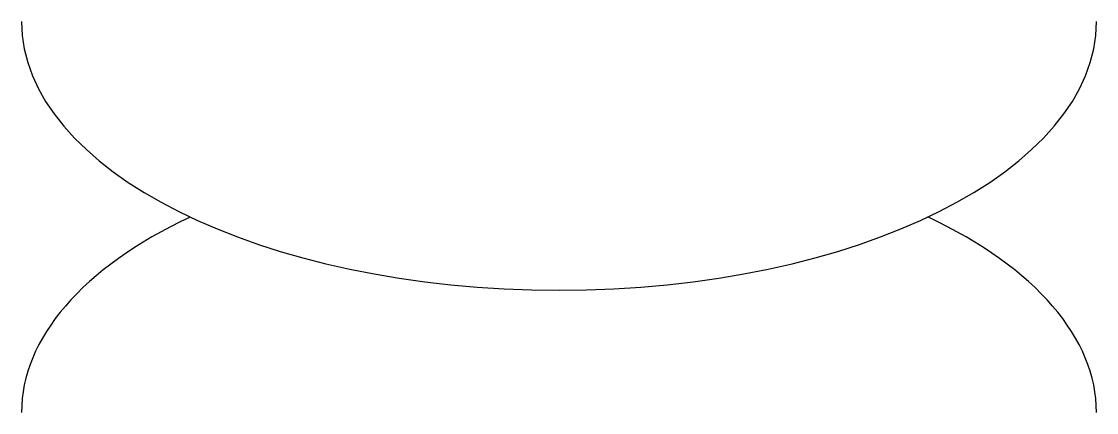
# Model space of a CAD drawing. Header units: millimetres. Extents: x 4 to 26, y 6 to 14.
import ezdxf

# ---------------------------------------------------------------- set-up
doc = ezdxf.new("R2010")
doc.units = ezdxf.units.MM
doc.layers.get('0').update_dxf_attribs({"lineweight": 25})

msp = doc.modelspace()

# ---------------------------------------------------------------- linework, layer by layer
for centre, start_param, end_param in [((15, 14), 3.141593, 6.283185), ((15, 6), 2.327253, 3.141593), ((15, 6), 0, 0.81434)]:
    msp.add_ellipse(centre, major_axis=(11, 0), ratio=0.5, start_param=start_param, end_param=end_param)

doc.saveas('drawing.dxf')
